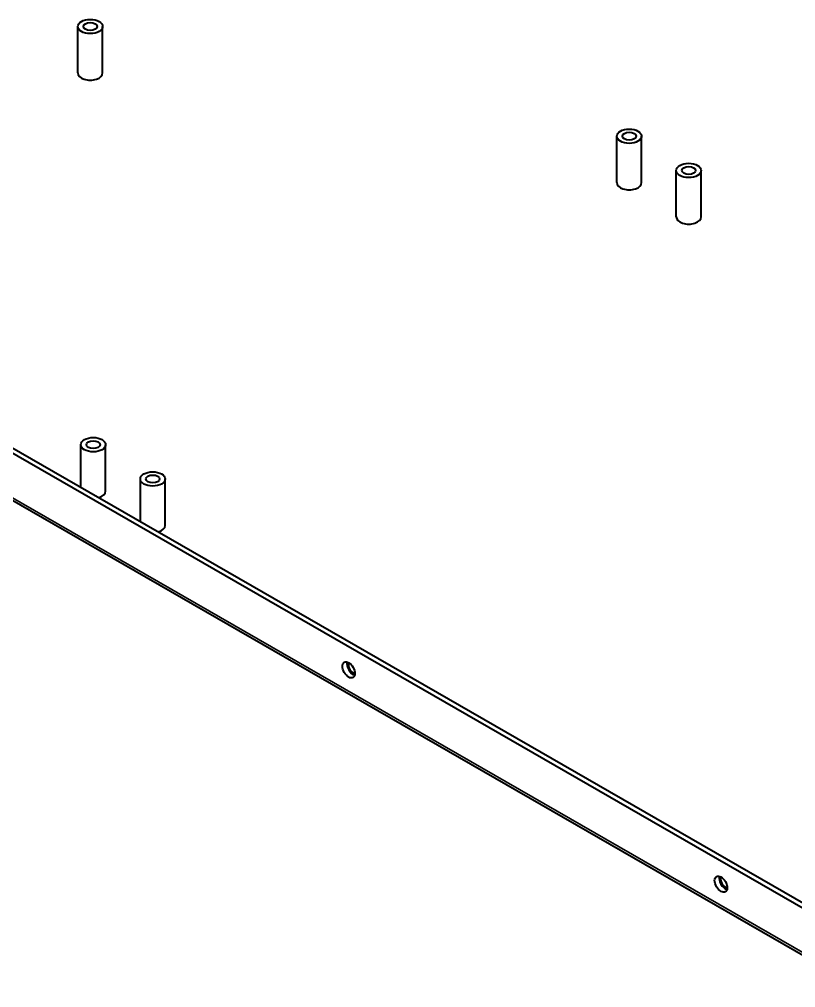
# Model space of a CAD drawing. Header units: millimetres. Extents: x 0 to 1682, y 0 to 1188.
# Drawn here: x 1316.6 to 1439.5, y 795.3 to 948.7 of the extents above; entities that cross this region are included whole.
import ezdxf

# ---------------------------------------------------------------- set-up
doc = ezdxf.new("R2010")
doc.units = ezdxf.units.MM
doc.header["$LTSCALE"] = 2
doc.layers.add('가시적인 것(ISO)', color=3, linetype='Continuous', lineweight=40)
doc.layers.add('가시적인 좁은 것(ISO)', color=3, linetype='Continuous', lineweight=35)

msp = doc.modelspace()

# ---------------------------------------------------------------- linework, layer by layer
at = {"layer": '가시적인 것(ISO)'}
for p, q in [((1325.8138, 940.1685), (1325.8138, 947.5264)), ((1329.7471, 940.1685), (1329.7471, 947.5264)), ((1222.9215, 934.0725), (1443.2746, 807.1796)), ((1222.2144, 933.6653), (1442.7746, 806.6532)), ((1449.4309, 795.2819), (1216.3493, 929.5047)), ((1411.138, 922.7948), (1411.138, 930.1528)), ((1415.0713, 922.7948), (1415.0713, 930.1528)), ((1420.5661, 917.3656), (1420.5661, 924.7235)), ((1424.4994, 917.3656), (1424.4994, 924.7235)), ((1326.2852, 874.5493), (1326.2852, 881.2893)), ((1330.2185, 873.9313), (1330.2185, 881.2893)), ((1335.7133, 869.1201), (1335.7133, 875.86)), ((1339.6466, 868.5021), (1339.6466, 875.86))]:
    msp.add_line(p, q, dxfattribs=at)
for centre, major_axis, ratio in [((1327.7804, 947.5264), (-1.9667, 0), 0.5758617), ((1327.7804, 947.5264), (-1.0807, 0), 0.5758617), ((1413.1047, 930.1528), (-1.9667, 0), 0.5758617), ((1413.1047, 930.1528), (-1.0807, 0), 0.5758617), ((1422.5328, 924.7235), (-1.9667, 0), 0.5758617), ((1422.5328, 924.7235), (-1.0807, 0), 0.5758617), ((1328.2519, 881.2893), (-1.9667, 0), 0.5758617), ((1328.2519, 881.2893), (-1.0807, 0), 0.5758617), ((1337.6799, 875.86), (-1.9667, 0), 0.5758617), ((1337.6799, 875.86), (-1.0807, 0), 0.5758617), ((1368.6984, 845.6046), (-0.6986, 1.2132), 0.57809312), ((1427.6239, 811.6716), (-0.6986, 1.2132), 0.57809312)]:
    msp.add_ellipse(centre, major_axis=major_axis, ratio=ratio, dxfattribs=at)
for centre, major_axis, ratio, start_param, end_param in [((1327.7804, 940.1685), (1.9667, 0), 0.5758617, 3.14159265, 6.28318531), ((1413.1047, 922.7948), (1.9667, 0), 0.5758617, 3.14159265, 6.28318531), ((1422.5328, 917.3656), (1.9667, 0), 0.5758617, 3.14159265, 6.28318531), ((1328.2519, 873.9313), (1.9667, 0), 0.5758617, 5.17073757, 6.28318531), ((1337.6799, 868.5021), (1.9667, 0), 0.5758617, 5.17073757, 6.28318531), ((1369.4055, 846.0118), (0.6986, -1.2132), 0.57809312, 3.66993502, 5.75484294), ((1369.4055, 846.0118), (-0.5393, 0.9365), 0.57809312, 0.40432424, 2.73726841), ((1428.331, 812.0788), (0.6986, -1.2132), 0.57809312, 3.66993502, 5.75484294), ((1428.331, 812.0788), (-0.5393, 0.9365), 0.57809312, 0.40432424, 2.73726841)]:
    msp.add_ellipse(centre, major_axis=major_axis, ratio=ratio, start_param=start_param, end_param=end_param, dxfattribs=at)
at = {"layer": '가시적인 좁은 것(ISO)'}
msp.add_line((1216.0862, 930.1089), (1448.9028, 796.0388), dxfattribs=at)

doc.saveas('drawing.dxf')
